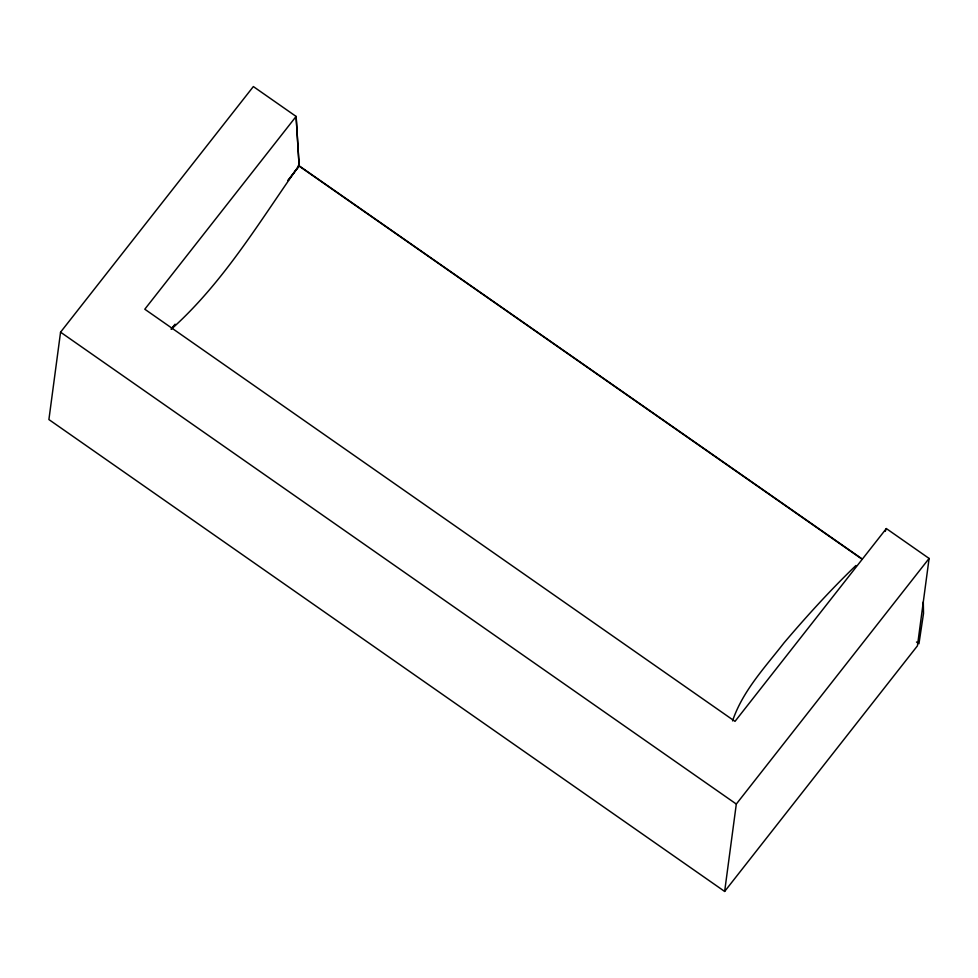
<?xml version="1.0" encoding="UTF-8"?>
<svg xmlns="http://www.w3.org/2000/svg" width="978" height="978" viewBox="0 0 978 978"><rect width="100%" height="100%" fill="white"/><g stroke="black" fill="none" stroke-linecap="round" stroke-linejoin="round"><path stroke-width="1.47" d="M60.563 332.178L48.9 419.562L724.649 891.435L917.437 645.822L929.1 558.438L886.337 528.572L735.004 721.373L144.793 309.219L296.114 116.431L253.351 86.565L60.563 332.178L736.312 804.05L724.649 891.435M885.249 531.347L886.337 528.572M732.546 720.884C742.718 690.908 764.894 667.473 783.977 642.913C806.789 616.042 830.542 589.966 855.933 565.492M288.265 180.343L299.17 165.82L861.789 558.683M171.297 328.975L175.062 324.183M287.85 180.478L298.192 167.311M736.312 804.05L929.1 558.438M171.272 329.231L174.072 325.76M171.566 328.95C223.497 282.385 259.341 221.945 299.097 165.404L296.114 116.431L299.134 166.113M298.278 165.514L778.989 501.201M779.649 501.665L861.936 559.123M916.472 642.02L918.953 643.756L923.525 613.426L923.293 601.971M298.73 159.438L298.877 165.93"/></g></svg>
